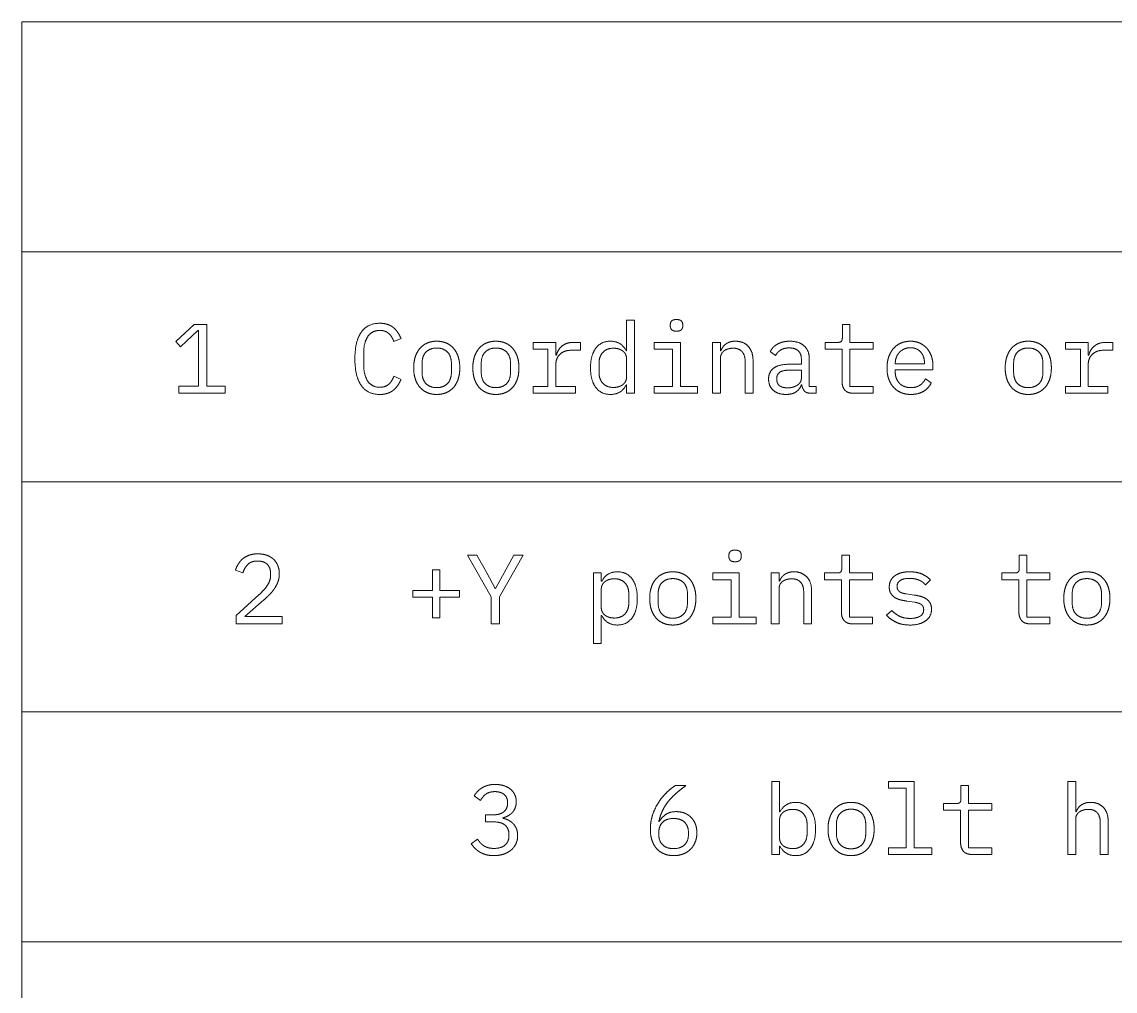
# Model space of a CAD drawing. Header units: millimetres. Extents: x 25 to 584, y 11 to 410.
# Drawn here: x 432.22 to 465.49, y 105.85 to 135.35 of the extents above; entities that cross this region are included whole.
import ezdxf

# ---------------------------------------------------------------- set-up
doc = ezdxf.new("R2010")
doc.units = ezdxf.units.MM
doc.layers.add('dims', color=7, linetype='Continuous', lineweight=5)

msp = doc.modelspace()

# ---------------------------------------------------------------- linework, layer by layer
at = {"layer": 'dims'}
for p, q in [((432.22, 30.35), (432.22, 135.35)), ((432.22, 135.35), (566.75, 135.35)), ((432.22, 128.35), (566.75, 128.35)), ((437.459, 126.14), (436.904, 125.621)), ((437.851, 126.14), (437.459, 126.14)), ((437.851, 124.265), (437.851, 126.14)), ((450.619, 126.266), (450.619, 125.342)), ((450.859, 126.266), (450.619, 126.266)), ((450.859, 124.046), (450.859, 126.266)), ((451.951, 126.137), (451.951, 126.089)), ((452.329, 126.089), (452.329, 126.137)), ((457.186, 126.14), (457.186, 125.735)), ((457.417, 126.14), (457.186, 126.14)), ((457.417, 125.594), (457.417, 126.14)), ((437.05, 125.462), (437.579, 125.954)), ((437.579, 125.954), (437.599, 125.954)), ((437.599, 125.954), (437.599, 124.265)), ((436.904, 125.621), (437.05, 125.462)), ((443.542, 125.618), (443.759, 125.717)), ((447.775, 125.594), (447.775, 125.39)), ((448.469, 125.594), (447.775, 125.594)), ((448.469, 125.204), (448.469, 125.594)), ((449.221, 125.594), (449.005, 125.594)), ((449.221, 125.354), (449.221, 125.594)), ((451.462, 125.594), (451.462, 125.39)), ((452.26, 125.594), (451.462, 125.594)), ((452.26, 124.25), (452.26, 125.594)), ((453.239, 125.594), (453.239, 124.046)), ((453.479, 125.594), (453.239, 125.594)), ((453.479, 125.342), (453.479, 125.594)), ((456.661, 125.594), (456.661, 125.39)), ((457.045, 125.594), (456.661, 125.594)), ((458.122, 125.594), (457.417, 125.594)), ((458.122, 125.39), (458.122, 125.594)), ((463.975, 125.594), (463.975, 125.39)), ((464.669, 125.594), (463.975, 125.594)), ((464.669, 125.204), (464.669, 125.594)), ((465.421, 125.594), (465.205, 125.594)), ((465.421, 125.354), (465.421, 125.594)), ((442.621, 124.922), (442.621, 125.264)), ((447.775, 125.39), (448.229, 125.39)), ((448.229, 125.39), (448.229, 124.25)), ((448.484, 125.204), (448.469, 125.204)), ((448.93, 125.354), (449.221, 125.354)), ((450.619, 125.342), (450.607, 125.342)), ((450.619, 125.099), (450.619, 124.541)), ((451.462, 125.39), (452.02, 125.39)), ((452.02, 125.39), (452.02, 124.25)), ((453.49, 125.342), (453.479, 125.342)), ((453.479, 124.046), (453.479, 125.12)), ((454.994, 125.318), (455.155, 125.198)), ((455.939, 125.084), (455.939, 124.931)), ((456.179, 124.256), (456.179, 125.108)), ((456.661, 125.39), (457.177, 125.39)), ((457.177, 125.39), (457.177, 124.4)), ((457.417, 125.39), (458.122, 125.39)), ((457.417, 124.25), (457.417, 125.39)), ((463.975, 125.39), (464.429, 125.39)), ((464.429, 125.39), (464.429, 124.25)), ((464.684, 125.204), (464.669, 125.204)), ((465.13, 125.354), (465.421, 125.354)), ((444.397, 124.709), (444.397, 124.931)), ((445.291, 124.931), (445.291, 124.709)), ((446.197, 124.709), (446.197, 124.931)), ((447.091, 124.931), (447.091, 124.709)), ((448.469, 124.25), (448.469, 124.919)), ((449.782, 124.688), (449.782, 124.952)), ((454.229, 124.997), (454.229, 124.046)), ((454.469, 124.046), (454.469, 125.039)), ((455.939, 124.931), (455.609, 124.931)), ((455.609, 124.751), (455.939, 124.751)), ((455.939, 124.751), (455.939, 124.496)), ((458.797, 124.94), (458.797, 124.961)), ((459.685, 124.94), (458.797, 124.94)), ((458.797, 124.76), (459.944, 124.76)), ((458.797, 124.688), (458.797, 124.76)), ((459.685, 124.973), (459.685, 124.94)), ((459.944, 124.76), (459.944, 124.874)), ((462.397, 124.709), (462.397, 124.931)), ((463.291, 124.931), (463.291, 124.709)), ((464.669, 124.25), (464.669, 124.919)), ((443.759, 124.469), (443.542, 124.568)), ((455.194, 124.454), (455.194, 124.517)), ((459.892, 124.367), (459.715, 124.487)), ((436.999, 124.265), (436.999, 124.046)), ((437.599, 124.265), (436.999, 124.265)), ((438.404, 124.265), (437.851, 124.265)), ((438.404, 124.046), (438.404, 124.265)), ((447.775, 124.25), (447.775, 124.046)), ((448.229, 124.25), (447.775, 124.25)), ((449.069, 124.25), (448.469, 124.25)), ((449.069, 124.046), (449.069, 124.25)), ((450.607, 124.298), (450.619, 124.298)), ((450.619, 124.298), (450.619, 124.046)), ((451.462, 124.25), (451.462, 124.046)), ((452.02, 124.25), (451.462, 124.25)), ((452.782, 124.25), (452.26, 124.25)), ((452.782, 124.046), (452.782, 124.25)), ((455.939, 124.298), (455.954, 124.298)), ((456.394, 124.256), (456.179, 124.256)), ((456.394, 124.046), (456.394, 124.256)), ((458.122, 124.25), (457.417, 124.25)), ((458.122, 124.046), (458.122, 124.25)), ((463.975, 124.25), (463.975, 124.046)), ((464.429, 124.25), (463.975, 124.25)), ((465.269, 124.25), (464.669, 124.25)), ((465.269, 124.046), (465.269, 124.25)), ((436.999, 124.046), (438.404, 124.046)), ((447.775, 124.046), (449.069, 124.046)), ((450.619, 124.046), (450.859, 124.046)), ((451.462, 124.046), (452.782, 124.046)), ((453.239, 124.046), (453.479, 124.046)), ((454.229, 124.046), (454.469, 124.046)), ((456.229, 124.046), (456.394, 124.046)), ((457.519, 124.046), (458.122, 124.046)), ((463.975, 124.046), (465.269, 124.046)), ((432.22, 121.35), (566.75, 121.35)), ((445.777, 119.122), (446.501, 117.85)), ((446.066, 119.122), (445.777, 119.122)), ((446.366, 118.576), (446.066, 119.122)), ((446.752, 117.85), (447.476, 119.122)), ((447.194, 119.122), (446.893, 118.576)), ((447.476, 119.122), (447.194, 119.122)), ((453.734, 119.119), (453.734, 119.071)), ((454.111, 119.071), (454.111, 119.119)), ((457.169, 119.122), (457.169, 118.717)), ((457.399, 119.122), (457.169, 119.122)), ((457.399, 118.576), (457.399, 119.122)), ((462.569, 119.122), (462.569, 118.717)), ((462.799, 119.122), (462.569, 119.122)), ((462.799, 118.576), (462.799, 119.122)), ((438.721, 118.666), (438.946, 118.582)), ((439.789, 118.543), (439.789, 118.507)), ((444.712, 118.672), (444.712, 118.045)), ((444.941, 118.672), (444.712, 118.672)), ((444.941, 118.045), (444.941, 118.672)), ((446.621, 118.099), (446.366, 118.576)), ((446.893, 118.576), (446.632, 118.099)), ((449.611, 118.576), (449.611, 116.428)), ((449.851, 118.576), (449.611, 118.576)), ((449.851, 118.324), (449.851, 118.576)), ((453.244, 118.576), (453.244, 118.372)), ((454.042, 118.576), (453.244, 118.576)), ((454.042, 117.232), (454.042, 118.576)), ((455.021, 118.576), (455.021, 117.028)), ((455.261, 118.576), (455.021, 118.576)), ((455.261, 118.324), (455.261, 118.576)), ((456.644, 118.576), (456.644, 118.372)), ((457.027, 118.576), (456.644, 118.576)), ((458.104, 118.576), (457.399, 118.576)), ((458.104, 118.372), (458.104, 118.576)), ((462.044, 118.576), (462.044, 118.372)), ((462.427, 118.576), (462.044, 118.576)), ((463.504, 118.576), (462.799, 118.576)), ((463.504, 118.372), (463.504, 118.576)), ((446.632, 118.099), (446.621, 118.099)), ((449.864, 118.324), (449.851, 118.324)), ((453.244, 118.372), (453.802, 118.372)), ((453.802, 118.372), (453.802, 117.232)), ((455.272, 118.324), (455.261, 118.324)), ((455.261, 117.028), (455.261, 118.102)), ((456.644, 118.372), (457.159, 118.372)), ((457.159, 118.372), (457.159, 117.382)), ((457.399, 118.372), (458.104, 118.372)), ((457.399, 117.232), (457.399, 118.372)), ((459.712, 118.216), (459.869, 118.363)), ((462.044, 118.372), (462.559, 118.372)), ((462.559, 118.372), (462.559, 117.382)), ((462.799, 118.372), (463.504, 118.372)), ((462.799, 117.232), (462.799, 118.372)), ((439.439, 117.916), (438.739, 117.286)), ((444.112, 118.045), (444.112, 117.841)), ((444.712, 118.045), (444.112, 118.045)), ((444.112, 117.841), (444.712, 117.841)), ((444.712, 117.841), (444.712, 117.214)), ((445.541, 118.045), (444.941, 118.045)), ((444.941, 117.841), (445.541, 117.841)), ((444.941, 117.214), (444.941, 117.841)), ((445.541, 117.841), (445.541, 118.045)), ((446.501, 117.85), (446.501, 117.028)), ((446.752, 117.028), (446.752, 117.85)), ((449.851, 117.523), (449.851, 118.081)), ((450.689, 117.934), (450.689, 117.67)), ((451.579, 117.691), (451.579, 117.913)), ((452.474, 117.913), (452.474, 117.691)), ((456.011, 117.979), (456.011, 117.028)), ((456.251, 117.028), (456.251, 118.021)), ((459.367, 117.904), (459.124, 117.94)), ((464.179, 117.691), (464.179, 117.913)), ((465.074, 117.913), (465.074, 117.691)), ((439.001, 117.247), (439.586, 117.757)), ((458.689, 117.436), (458.527, 117.295)), ((459.146, 117.721), (459.389, 117.685)), ((438.739, 117.286), (438.739, 117.028)), ((440.137, 117.247), (439.001, 117.247)), ((440.137, 117.028), (440.137, 117.247)), ((444.712, 117.214), (444.941, 117.214)), ((449.851, 117.28), (449.864, 117.28)), ((449.851, 116.428), (449.851, 117.28)), ((453.244, 117.232), (453.244, 117.028)), ((453.802, 117.232), (453.244, 117.232)), ((454.564, 117.232), (454.042, 117.232)), ((454.564, 117.028), (454.564, 117.232)), ((458.104, 117.232), (457.399, 117.232)), ((458.104, 117.028), (458.104, 117.232)), ((463.504, 117.232), (462.799, 117.232)), ((463.504, 117.028), (463.504, 117.232)), ((438.739, 117.028), (440.137, 117.028)), ((446.501, 117.028), (446.752, 117.028)), ((453.244, 117.028), (454.564, 117.028)), ((455.021, 117.028), (455.261, 117.028)), ((456.011, 117.028), (456.251, 117.028)), ((457.501, 117.028), (458.104, 117.028)), ((462.901, 117.028), (463.504, 117.028)), ((449.611, 116.428), (449.851, 116.428)), ((432.22, 114.35), (566.75, 114.35)), ((455.037, 112.23), (455.037, 110.01)), ((455.277, 112.23), (455.037, 112.23)), ((455.277, 111.306), (455.277, 112.23)), ((458.592, 112.23), (458.592, 112.026)), ((459.372, 112.23), (458.592, 112.23)), ((459.372, 110.214), (459.372, 112.23)), ((464.046, 112.23), (464.046, 110.01)), ((464.286, 112.23), (464.046, 112.23)), ((464.286, 111.306), (464.286, 112.23)), ((445.986, 111.798), (446.175, 111.654)), ((452.427, 112.104), (452.103, 112.104)), ((458.592, 112.026), (459.132, 112.026)), ((459.132, 112.026), (459.132, 110.214)), ((460.794, 112.104), (460.794, 111.699)), ((461.025, 112.104), (460.794, 112.104)), ((461.025, 111.558), (461.025, 112.104)), ((447, 111.585), (447, 111.564)), ((460.269, 111.558), (460.269, 111.354)), ((460.653, 111.558), (460.269, 111.558)), ((461.73, 111.558), (461.025, 111.558)), ((461.73, 111.354), (461.73, 111.558)), ((446.562, 111.216), (446.331, 111.216)), ((446.331, 111.216), (446.331, 111)), ((446.856, 111.111), (446.856, 111.123)), ((455.289, 111.306), (455.277, 111.306)), ((460.269, 111.354), (460.785, 111.354)), ((460.785, 111.354), (460.785, 110.364)), ((461.025, 111.354), (461.73, 111.354)), ((461.025, 110.214), (461.025, 111.354)), ((464.298, 111.306), (464.286, 111.306)), ((446.331, 111), (446.58, 111)), ((451.617, 111.012), (451.602, 111.018)), ((455.277, 110.505), (455.277, 111.063)), ((456.114, 110.916), (456.114, 110.652)), ((457.005, 110.673), (457.005, 110.895)), ((457.899, 110.895), (457.899, 110.673)), ((464.286, 110.01), (464.286, 111.084)), ((465.036, 110.961), (465.036, 110.01)), ((465.276, 110.01), (465.276, 111.003)), ((446.085, 110.475), (445.896, 110.331)), ((447.042, 110.61), (447.042, 110.586)), ((451.599, 110.634), (451.599, 110.658)), ((452.505, 110.658), (452.505, 110.634)), ((455.277, 110.262), (455.289, 110.262)), ((455.277, 110.01), (455.277, 110.262)), ((458.592, 110.214), (458.592, 110.01)), ((459.132, 110.214), (458.592, 110.214)), ((459.912, 110.214), (459.372, 110.214)), ((459.912, 110.01), (459.912, 110.214)), ((461.73, 110.214), (461.025, 110.214)), ((461.73, 110.01), (461.73, 110.214)), ((455.037, 110.01), (455.277, 110.01)), ((458.592, 110.01), (459.912, 110.01)), ((461.127, 110.01), (461.73, 110.01)), ((464.046, 110.01), (464.286, 110.01)), ((465.036, 110.01), (465.276, 110.01)), ((432.22, 107.35), (566.75, 107.35))]:
    msp.add_line(p, q, dxfattribs=at)
for points in [[(442.542, 125.897), (442.729, 126.176), (443.114, 126.176)], [(443.114, 126.176), (443.257, 126.176), (443.362, 126.137)], [(443.362, 126.137), (443.467, 126.098), (443.542, 126.032)], [(451.951, 126.137), (451.951, 126.203), (451.993, 126.246)], [(451.993, 125.979), (451.951, 126.023), (451.951, 126.089)], [(451.993, 126.246), (452.035, 126.29), (452.14, 126.29)], [(452.14, 126.29), (452.245, 126.29), (452.287, 126.246)], [(452.287, 126.246), (452.329, 126.203), (452.329, 126.137)], [(452.329, 126.089), (452.329, 126.023), (452.287, 125.979)], [(442.354, 125.093), (442.354, 125.618), (442.542, 125.897)], [(442.743, 125.768), (442.621, 125.579), (442.621, 125.264)], [(443.114, 125.957), (442.864, 125.957), (442.743, 125.768)], [(443.277, 125.93), (443.209, 125.957), (443.114, 125.957)], [(443.394, 125.856), (443.344, 125.903), (443.277, 125.93)], [(443.479, 125.748), (443.444, 125.81), (443.394, 125.856)], [(443.542, 125.618), (443.515, 125.687), (443.479, 125.748)], [(443.542, 126.032), (443.617, 125.966), (443.668, 125.883)], [(443.668, 125.883), (443.719, 125.801), (443.759, 125.717)], [(452.14, 125.936), (452.035, 125.936), (451.993, 125.979)], [(452.287, 125.979), (452.245, 125.936), (452.14, 125.936)], [(444.33, 125.409), (444.421, 125.516), (444.552, 125.573)], [(444.844, 125.423), (444.644, 125.423), (444.52, 125.303)], [(444.552, 125.573), (444.682, 125.63), (444.844, 125.63)], [(444.844, 125.63), (445.006, 125.63), (445.137, 125.573)], [(445.168, 125.303), (445.045, 125.423), (444.844, 125.423)], [(445.137, 125.573), (445.267, 125.516), (445.359, 125.409)], [(446.13, 125.409), (446.221, 125.516), (446.352, 125.573)], [(446.644, 125.423), (446.444, 125.423), (446.32, 125.303)], [(446.352, 125.573), (446.482, 125.63), (446.644, 125.63)], [(446.644, 125.63), (446.806, 125.63), (446.937, 125.573)], [(446.968, 125.303), (446.845, 125.423), (446.644, 125.423)], [(446.937, 125.573), (447.067, 125.516), (447.159, 125.409)], [(448.484, 125.204), (448.531, 125.387), (448.665, 125.49)], [(448.665, 125.49), (448.799, 125.594), (449.005, 125.594)], [(449.524, 124.82), (449.524, 125.204), (449.685, 125.417)], [(449.685, 125.417), (449.845, 125.63), (450.13, 125.63)], [(450.224, 125.417), (450.014, 125.417), (449.898, 125.289)], [(450.13, 125.63), (450.457, 125.63), (450.607, 125.342)], [(450.376, 125.396), (450.304, 125.417), (450.224, 125.417)], [(453.49, 125.342), (453.514, 125.399), (453.55, 125.451)], [(453.55, 125.451), (453.586, 125.504), (453.639, 125.543)], [(453.639, 125.543), (453.691, 125.582), (453.763, 125.606)], [(453.862, 125.417), (453.79, 125.417), (453.721, 125.399)], [(453.763, 125.606), (453.835, 125.63), (453.931, 125.63)], [(454.135, 125.313), (454.042, 125.417), (453.862, 125.417)], [(453.931, 125.63), (454.174, 125.63), (454.321, 125.475)], [(454.321, 125.475), (454.469, 125.321), (454.469, 125.039)], [(454.994, 125.318), (455.024, 125.378), (455.074, 125.435)], [(455.074, 125.435), (455.125, 125.492), (455.2, 125.535)], [(455.2, 125.535), (455.275, 125.579), (455.371, 125.604)], [(455.569, 125.426), (455.414, 125.426), (455.314, 125.364)], [(455.371, 125.604), (455.467, 125.63), (455.584, 125.63)], [(455.842, 125.34), (455.746, 125.426), (455.569, 125.426)], [(455.584, 125.63), (455.857, 125.63), (456.018, 125.492)], [(456.018, 125.492), (456.179, 125.354), (456.179, 125.108)], [(457.045, 125.594), (457.124, 125.594), (457.155, 125.625)], [(457.155, 125.625), (457.186, 125.657), (457.186, 125.735)], [(458.743, 125.409), (458.836, 125.516), (458.967, 125.573)], [(458.967, 125.573), (459.097, 125.63), (459.256, 125.63)], [(459.256, 125.432), (459.157, 125.432), (459.073, 125.396)], [(459.256, 125.63), (459.412, 125.63), (459.54, 125.573)], [(459.432, 125.399), (459.352, 125.432), (459.256, 125.432)], [(459.54, 125.573), (459.667, 125.516), (459.757, 125.415)], [(462.33, 125.409), (462.421, 125.516), (462.552, 125.573)], [(462.844, 125.423), (462.644, 125.423), (462.52, 125.303)], [(462.552, 125.573), (462.682, 125.63), (462.844, 125.63)], [(462.844, 125.63), (463.006, 125.63), (463.137, 125.573)], [(463.168, 125.303), (463.045, 125.423), (462.844, 125.423)], [(463.137, 125.573), (463.267, 125.516), (463.359, 125.409)], [(464.684, 125.204), (464.731, 125.387), (464.865, 125.49)], [(464.865, 125.49), (464.999, 125.594), (465.205, 125.594)], [(442.542, 124.289), (442.354, 124.568), (442.354, 125.093)], [(444.142, 124.82), (444.142, 125.003), (444.19, 125.153)], [(444.19, 125.153), (444.239, 125.303), (444.33, 125.409)], [(444.52, 125.303), (444.397, 125.183), (444.397, 124.931)], [(445.291, 124.931), (445.291, 125.183), (445.168, 125.303)], [(445.359, 125.409), (445.45, 125.303), (445.498, 125.153)], [(445.498, 125.153), (445.546, 125.003), (445.546, 124.82)], [(445.942, 124.82), (445.942, 125.003), (445.99, 125.153)], [(445.99, 125.153), (446.039, 125.303), (446.13, 125.409)], [(446.32, 125.303), (446.197, 125.183), (446.197, 124.931)], [(447.091, 124.931), (447.091, 125.183), (446.968, 125.303)], [(447.159, 125.409), (447.25, 125.303), (447.298, 125.153)], [(447.298, 125.153), (447.346, 125.003), (447.346, 124.82)], [(448.596, 125.234), (448.469, 125.114), (448.469, 124.919)], [(448.93, 125.354), (448.724, 125.354), (448.596, 125.234)], [(449.898, 125.289), (449.782, 125.162), (449.782, 124.952)], [(450.502, 125.334), (450.449, 125.375), (450.376, 125.396)], [(450.588, 125.235), (450.556, 125.294), (450.502, 125.334)], [(450.619, 125.099), (450.619, 125.177), (450.588, 125.235)], [(453.511, 125.252), (453.479, 125.195), (453.479, 125.12)], [(453.598, 125.345), (453.544, 125.309), (453.511, 125.252)], [(453.721, 125.399), (453.652, 125.381), (453.598, 125.345)], [(454.229, 124.997), (454.229, 125.21), (454.135, 125.313)], [(455.314, 125.364), (455.215, 125.303), (455.155, 125.198)], [(455.939, 125.084), (455.939, 125.255), (455.842, 125.34)], [(458.545, 124.817), (458.545, 125.003), (458.598, 125.153)], [(458.598, 125.153), (458.65, 125.303), (458.743, 125.409)], [(458.832, 125.148), (458.797, 125.063), (458.797, 124.961)], [(458.928, 125.297), (458.866, 125.234), (458.832, 125.148)], [(459.073, 125.396), (458.989, 125.36), (458.928, 125.297)], [(459.567, 125.304), (459.511, 125.366), (459.432, 125.399)], [(459.654, 125.159), (459.622, 125.243), (459.567, 125.304)], [(459.685, 124.973), (459.685, 125.075), (459.654, 125.159)], [(459.757, 125.415), (459.847, 125.315), (459.895, 125.177)], [(459.895, 125.177), (459.944, 125.039), (459.944, 124.874)], [(462.142, 124.82), (462.142, 125.003), (462.19, 125.153)], [(462.19, 125.153), (462.239, 125.303), (462.33, 125.409)], [(462.52, 125.303), (462.397, 125.183), (462.397, 124.931)], [(463.291, 124.931), (463.291, 125.183), (463.168, 125.303)], [(463.359, 125.409), (463.45, 125.303), (463.498, 125.153)], [(463.498, 125.153), (463.546, 125.003), (463.546, 124.82)], [(464.796, 125.234), (464.669, 125.114), (464.669, 124.919)], [(465.13, 125.354), (464.924, 125.354), (464.796, 125.234)], [(442.621, 124.922), (442.621, 124.607), (442.743, 124.418)], [(444.19, 124.485), (444.142, 124.634), (444.142, 124.82)], [(445.546, 124.82), (445.546, 124.634), (445.498, 124.485)], [(445.99, 124.485), (445.942, 124.634), (445.942, 124.82)], [(447.346, 124.82), (447.346, 124.634), (447.298, 124.485)], [(449.685, 124.223), (449.524, 124.436), (449.524, 124.82)], [(454.942, 124.481), (454.942, 124.697), (455.1, 124.814)], [(455.1, 124.814), (455.257, 124.931), (455.609, 124.931)], [(455.609, 124.751), (455.392, 124.751), (455.293, 124.691)], [(458.596, 124.485), (458.545, 124.634), (458.545, 124.817)], [(462.19, 124.485), (462.142, 124.634), (462.142, 124.82)], [(463.546, 124.82), (463.546, 124.634), (463.498, 124.485)], [(442.743, 124.418), (442.864, 124.229), (443.114, 124.229)], [(443.394, 124.329), (443.444, 124.376), (443.479, 124.437)], [(443.479, 124.437), (443.515, 124.499), (443.542, 124.568)], [(443.759, 124.469), (443.719, 124.382), (443.668, 124.301)], [(444.33, 124.23), (444.239, 124.337), (444.19, 124.485)], [(444.397, 124.709), (444.397, 124.457), (444.52, 124.337)], [(445.168, 124.337), (445.291, 124.457), (445.291, 124.709)], [(445.498, 124.485), (445.45, 124.337), (445.359, 124.23)], [(446.13, 124.23), (446.039, 124.337), (445.99, 124.485)], [(446.197, 124.709), (446.197, 124.457), (446.32, 124.337)], [(446.968, 124.337), (447.091, 124.457), (447.091, 124.709)], [(447.298, 124.485), (447.25, 124.337), (447.159, 124.23)], [(449.782, 124.688), (449.782, 124.478), (449.898, 124.35)], [(450.588, 124.404), (450.619, 124.463), (450.619, 124.541)], [(455.086, 124.136), (454.942, 124.262), (454.942, 124.481)], [(455.293, 124.691), (455.194, 124.631), (455.194, 124.517)], [(455.194, 124.454), (455.194, 124.334), (455.28, 124.272)], [(455.907, 124.383), (455.939, 124.436), (455.939, 124.496)], [(458.742, 124.23), (458.647, 124.337), (458.596, 124.485)], [(458.797, 124.688), (458.797, 124.586), (458.83, 124.499)], [(458.83, 124.499), (458.864, 124.412), (458.925, 124.349)], [(459.541, 124.289), (459.655, 124.361), (459.715, 124.487)], [(462.33, 124.23), (462.239, 124.337), (462.19, 124.485)], [(462.397, 124.709), (462.397, 124.457), (462.52, 124.337)], [(463.168, 124.337), (463.291, 124.457), (463.291, 124.709)], [(463.498, 124.485), (463.45, 124.337), (463.359, 124.23)], [(443.114, 124.01), (442.729, 124.01), (442.542, 124.289)], [(443.114, 124.229), (443.209, 124.229), (443.277, 124.256)], [(443.277, 124.256), (443.344, 124.283), (443.394, 124.329)], [(443.542, 124.154), (443.467, 124.088), (443.362, 124.049)], [(443.668, 124.301), (443.617, 124.22), (443.542, 124.154)], [(444.552, 124.067), (444.421, 124.124), (444.33, 124.23)], [(444.52, 124.337), (444.644, 124.217), (444.844, 124.217)], [(444.844, 124.217), (445.045, 124.217), (445.168, 124.337)], [(445.359, 124.23), (445.267, 124.124), (445.137, 124.067)], [(446.352, 124.067), (446.221, 124.124), (446.13, 124.23)], [(446.32, 124.337), (446.444, 124.217), (446.644, 124.217)], [(446.644, 124.217), (446.845, 124.217), (446.968, 124.337)], [(447.159, 124.23), (447.067, 124.124), (446.937, 124.067)], [(450.13, 124.01), (449.845, 124.01), (449.685, 124.223)], [(449.898, 124.35), (450.014, 124.223), (450.224, 124.223)], [(450.607, 124.298), (450.457, 124.01), (450.13, 124.01)], [(450.224, 124.223), (450.304, 124.223), (450.376, 124.244)], [(450.376, 124.244), (450.449, 124.265), (450.502, 124.305)], [(450.502, 124.305), (450.556, 124.346), (450.588, 124.404)], [(455.474, 124.01), (455.23, 124.01), (455.086, 124.136)], [(455.28, 124.272), (455.365, 124.211), (455.515, 124.211)], [(455.775, 124.086), (455.662, 124.01), (455.474, 124.01)], [(455.515, 124.211), (455.609, 124.211), (455.685, 124.233)], [(455.685, 124.233), (455.761, 124.256), (455.818, 124.293)], [(455.939, 124.298), (455.887, 124.163), (455.775, 124.086)], [(455.818, 124.293), (455.875, 124.331), (455.907, 124.383)], [(456.029, 124.118), (455.969, 124.19), (455.954, 124.298)], [(456.229, 124.046), (456.089, 124.046), (456.029, 124.118)], [(457.26, 124.145), (457.177, 124.244), (457.177, 124.4)], [(457.519, 124.046), (457.342, 124.046), (457.26, 124.145)], [(458.97, 124.067), (458.836, 124.124), (458.742, 124.23)], [(458.925, 124.349), (458.986, 124.286), (459.075, 124.251)], [(459.075, 124.251), (459.164, 124.217), (459.271, 124.217)], [(459.271, 124.217), (459.427, 124.217), (459.541, 124.289)], [(459.663, 124.11), (459.502, 124.01), (459.271, 124.01)], [(459.892, 124.367), (459.824, 124.211), (459.663, 124.11)], [(462.552, 124.067), (462.421, 124.124), (462.33, 124.23)], [(462.52, 124.337), (462.644, 124.217), (462.844, 124.217)], [(462.844, 124.217), (463.045, 124.217), (463.168, 124.337)], [(463.359, 124.23), (463.267, 124.124), (463.137, 124.067)], [(443.362, 124.049), (443.257, 124.01), (443.114, 124.01)], [(444.844, 124.01), (444.682, 124.01), (444.552, 124.067)], [(445.137, 124.067), (445.006, 124.01), (444.844, 124.01)], [(446.644, 124.01), (446.482, 124.01), (446.352, 124.067)], [(446.937, 124.067), (446.806, 124.01), (446.644, 124.01)], [(459.271, 124.01), (459.104, 124.01), (458.97, 124.067)], [(462.844, 124.01), (462.682, 124.01), (462.552, 124.067)], [(463.137, 124.067), (463.006, 124.01), (462.844, 124.01)], [(438.937, 119.005), (439.019, 119.074), (439.134, 119.116)], [(439.134, 119.116), (439.249, 119.158), (439.402, 119.158)], [(439.402, 119.158), (439.559, 119.158), (439.68, 119.113)], [(439.68, 119.113), (439.801, 119.068), (439.884, 118.987)], [(453.734, 119.119), (453.734, 119.185), (453.775, 119.229)], [(453.775, 119.229), (453.817, 119.272), (453.922, 119.272)], [(453.922, 119.272), (454.027, 119.272), (454.069, 119.229)], [(454.069, 119.229), (454.111, 119.185), (454.111, 119.119)], [(438.721, 118.666), (438.751, 118.759), (438.804, 118.847)], [(438.804, 118.847), (438.856, 118.936), (438.937, 119.005)], [(439.101, 118.841), (438.997, 118.744), (438.946, 118.582)], [(439.396, 118.939), (439.204, 118.939), (439.101, 118.841)], [(439.69, 118.835), (439.591, 118.939), (439.396, 118.939)], [(439.789, 118.543), (439.789, 118.732), (439.69, 118.835)], [(439.884, 118.987), (439.966, 118.906), (440.01, 118.795)], [(440.01, 118.795), (440.054, 118.684), (440.054, 118.552)], [(453.775, 118.961), (453.734, 119.005), (453.734, 119.071)], [(453.922, 118.918), (453.817, 118.918), (453.775, 118.961)], [(454.069, 118.961), (454.027, 118.918), (453.922, 118.918)], [(454.111, 119.071), (454.111, 119.005), (454.069, 118.961)], [(439.69, 118.199), (439.789, 118.345), (439.789, 118.507)], [(440.054, 118.552), (440.054, 118.432), (440.019, 118.327)], [(449.864, 118.324), (450.014, 118.612), (450.341, 118.612)], [(450.341, 118.612), (450.626, 118.612), (450.786, 118.399)], [(451.512, 118.391), (451.604, 118.498), (451.734, 118.555)], [(451.734, 118.555), (451.864, 118.612), (452.026, 118.612)], [(452.026, 118.612), (452.189, 118.612), (452.319, 118.555)], [(452.319, 118.555), (452.449, 118.498), (452.541, 118.391)], [(455.272, 118.324), (455.296, 118.381), (455.332, 118.433)], [(455.332, 118.433), (455.369, 118.486), (455.421, 118.525)], [(455.421, 118.525), (455.474, 118.564), (455.545, 118.588)], [(455.545, 118.588), (455.617, 118.612), (455.714, 118.612)], [(455.714, 118.612), (455.956, 118.612), (456.104, 118.457)], [(456.104, 118.457), (456.251, 118.303), (456.251, 118.021)], [(457.027, 118.576), (457.106, 118.576), (457.137, 118.607)], [(457.137, 118.607), (457.169, 118.639), (457.169, 118.717)], [(458.661, 118.352), (458.707, 118.438), (458.791, 118.496)], [(458.791, 118.496), (458.876, 118.555), (458.989, 118.584)], [(458.989, 118.584), (459.104, 118.612), (459.239, 118.612)], [(459.239, 118.612), (459.449, 118.612), (459.603, 118.546)], [(459.603, 118.546), (459.757, 118.48), (459.869, 118.363)], [(462.427, 118.576), (462.506, 118.576), (462.537, 118.607)], [(462.537, 118.607), (462.569, 118.639), (462.569, 118.717)], [(464.112, 118.391), (464.204, 118.498), (464.334, 118.555)], [(464.334, 118.555), (464.464, 118.612), (464.626, 118.612)], [(464.626, 118.612), (464.789, 118.612), (464.919, 118.555)], [(464.919, 118.555), (465.049, 118.498), (465.141, 118.391)], [(439.439, 117.916), (439.591, 118.054), (439.69, 118.199)], [(439.923, 118.126), (439.861, 118.03), (439.776, 117.939)], [(440.019, 118.327), (439.984, 118.222), (439.923, 118.126)], [(449.883, 118.217), (449.851, 118.159), (449.851, 118.081)], [(449.968, 118.316), (449.914, 118.276), (449.883, 118.217)], [(450.094, 118.378), (450.022, 118.357), (449.968, 118.316)], [(450.247, 118.399), (450.166, 118.399), (450.094, 118.378)], [(450.573, 118.271), (450.457, 118.399), (450.247, 118.399)], [(450.689, 117.934), (450.689, 118.144), (450.573, 118.271)], [(450.786, 118.399), (450.946, 118.186), (450.946, 117.802)], [(451.324, 117.802), (451.324, 117.985), (451.372, 118.135)], [(451.372, 118.135), (451.421, 118.285), (451.512, 118.391)], [(451.702, 118.285), (451.579, 118.165), (451.579, 117.913)], [(452.026, 118.405), (451.826, 118.405), (451.702, 118.285)], [(452.35, 118.285), (452.227, 118.405), (452.026, 118.405)], [(452.474, 117.913), (452.474, 118.165), (452.35, 118.285)], [(452.541, 118.391), (452.632, 118.285), (452.68, 118.135)], [(452.68, 118.135), (452.729, 117.985), (452.729, 117.802)], [(455.293, 118.234), (455.261, 118.177), (455.261, 118.102)], [(455.38, 118.327), (455.326, 118.291), (455.293, 118.234)], [(455.503, 118.381), (455.434, 118.363), (455.38, 118.327)], [(455.644, 118.399), (455.572, 118.399), (455.503, 118.381)], [(455.917, 118.295), (455.824, 118.399), (455.644, 118.399)], [(456.011, 117.979), (456.011, 118.192), (455.917, 118.295)], [(458.614, 118.15), (458.614, 118.267), (458.661, 118.352)], [(458.667, 117.946), (458.614, 118.024), (458.614, 118.15)], [(458.949, 118.348), (458.851, 118.285), (458.851, 118.165)], [(458.851, 118.165), (458.851, 118.105), (458.874, 118.064)], [(459.229, 118.411), (459.046, 118.411), (458.949, 118.348)], [(459.409, 118.393), (459.331, 118.411), (459.229, 118.411)], [(459.546, 118.346), (459.487, 118.375), (459.409, 118.393)], [(459.645, 118.283), (459.604, 118.318), (459.546, 118.346)], [(459.712, 118.216), (459.685, 118.249), (459.645, 118.283)], [(463.924, 117.802), (463.924, 117.985), (463.972, 118.135)], [(463.972, 118.135), (464.021, 118.285), (464.112, 118.391)], [(464.302, 118.285), (464.179, 118.165), (464.179, 117.913)], [(464.626, 118.405), (464.426, 118.405), (464.302, 118.285)], [(464.95, 118.285), (464.827, 118.405), (464.626, 118.405)], [(465.074, 117.913), (465.074, 118.165), (464.95, 118.285)], [(465.141, 118.391), (465.232, 118.285), (465.28, 118.135)], [(465.28, 118.135), (465.329, 117.985), (465.329, 117.802)], [(439.776, 117.939), (439.69, 117.847), (439.586, 117.757)], [(450.946, 117.802), (450.946, 117.418), (450.786, 117.205)], [(451.372, 117.467), (451.324, 117.616), (451.324, 117.802)], [(452.729, 117.802), (452.729, 117.616), (452.68, 117.467)], [(458.797, 117.821), (458.719, 117.868), (458.667, 117.946)], [(458.97, 117.754), (458.876, 117.775), (458.797, 117.821)], [(458.874, 118.064), (458.896, 118.024), (458.935, 118)], [(458.935, 118), (458.974, 117.976), (459.024, 117.962)], [(459.024, 117.962), (459.073, 117.949), (459.124, 117.94)], [(459.367, 117.904), (459.451, 117.892), (459.544, 117.871)], [(459.544, 117.871), (459.637, 117.85), (459.715, 117.804)], [(459.715, 117.804), (459.794, 117.757), (459.846, 117.679)], [(463.972, 117.467), (463.924, 117.616), (463.924, 117.802)], [(465.329, 117.802), (465.329, 117.616), (465.28, 117.467)], [(449.851, 117.523), (449.851, 117.445), (449.883, 117.386)], [(450.573, 117.332), (450.689, 117.46), (450.689, 117.67)], [(451.512, 117.212), (451.421, 117.319), (451.372, 117.467)], [(451.579, 117.691), (451.579, 117.439), (451.702, 117.319)], [(452.35, 117.319), (452.474, 117.439), (452.474, 117.691)], [(452.68, 117.467), (452.632, 117.319), (452.541, 117.212)], [(458.689, 117.436), (458.801, 117.319), (458.932, 117.256)], [(459.146, 117.721), (459.064, 117.733), (458.97, 117.754)], [(459.49, 117.662), (459.442, 117.676), (459.389, 117.685)], [(459.577, 117.625), (459.539, 117.649), (459.49, 117.662)], [(459.546, 117.257), (459.661, 117.322), (459.661, 117.46)], [(459.639, 117.56), (459.616, 117.601), (459.577, 117.625)], [(459.661, 117.46), (459.661, 117.52), (459.639, 117.56)], [(459.899, 117.475), (459.899, 117.244), (459.72, 117.118)], [(459.846, 117.679), (459.899, 117.601), (459.899, 117.475)], [(464.112, 117.212), (464.021, 117.319), (463.972, 117.467)], [(464.179, 117.691), (464.179, 117.439), (464.302, 117.319)], [(464.95, 117.319), (465.074, 117.439), (465.074, 117.691)], [(465.28, 117.467), (465.232, 117.319), (465.141, 117.212)], [(450.341, 116.992), (450.014, 116.992), (449.864, 117.28)], [(449.883, 117.386), (449.914, 117.328), (449.968, 117.287)], [(449.968, 117.287), (450.022, 117.247), (450.094, 117.226)], [(450.094, 117.226), (450.166, 117.205), (450.247, 117.205)], [(450.247, 117.205), (450.457, 117.205), (450.573, 117.332)], [(450.786, 117.205), (450.626, 116.992), (450.341, 116.992)], [(451.734, 117.049), (451.604, 117.106), (451.512, 117.212)], [(451.702, 117.319), (451.826, 117.199), (452.026, 117.199)], [(452.026, 117.199), (452.227, 117.199), (452.35, 117.319)], [(452.541, 117.212), (452.449, 117.106), (452.319, 117.049)], [(457.242, 117.127), (457.159, 117.226), (457.159, 117.382)], [(457.501, 117.028), (457.324, 117.028), (457.242, 117.127)], [(458.826, 117.075), (458.65, 117.157), (458.527, 117.295)], [(458.932, 117.256), (459.064, 117.193), (459.251, 117.193)], [(459.72, 117.118), (459.541, 116.992), (459.244, 116.992)], [(459.251, 117.193), (459.431, 117.193), (459.546, 117.257)], [(462.642, 117.127), (462.559, 117.226), (462.559, 117.382)], [(462.901, 117.028), (462.724, 117.028), (462.642, 117.127)], [(464.334, 117.049), (464.204, 117.106), (464.112, 117.212)], [(464.302, 117.319), (464.426, 117.199), (464.626, 117.199)], [(464.626, 117.199), (464.827, 117.199), (464.95, 117.319)], [(465.141, 117.212), (465.049, 117.106), (464.919, 117.049)], [(452.026, 116.992), (451.864, 116.992), (451.734, 117.049)], [(452.319, 117.049), (452.189, 116.992), (452.026, 116.992)], [(459.244, 116.992), (459.001, 116.992), (458.826, 117.075)], [(464.626, 116.992), (464.464, 116.992), (464.334, 117.049)], [(464.919, 117.049), (464.789, 116.992), (464.626, 116.992)], [(446.215, 112.032), (446.292, 112.08), (446.392, 112.11)], [(446.392, 112.11), (446.493, 112.14), (446.622, 112.14)], [(446.622, 112.14), (446.757, 112.14), (446.874, 112.105)], [(445.986, 111.798), (446.025, 111.861), (446.082, 111.923)], [(446.082, 111.923), (446.139, 111.984), (446.215, 112.032)], [(446.344, 111.848), (446.241, 111.774), (446.175, 111.654)], [(446.616, 111.921), (446.448, 111.921), (446.344, 111.848)], [(446.893, 111.837), (446.787, 111.921), (446.616, 111.921)], [(446.874, 112.105), (446.991, 112.071), (447.078, 112.003)], [(447, 111.585), (447, 111.753), (446.893, 111.837)], [(447.078, 112.003), (447.165, 111.936), (447.214, 111.837)], [(447.214, 111.837), (447.264, 111.738), (447.264, 111.612)], [(451.594, 111.593), (451.704, 111.762), (451.839, 111.893)], [(451.839, 111.893), (451.974, 112.023), (452.103, 112.104)], [(452.122, 111.864), (451.989, 111.747), (451.887, 111.62)], [(452.427, 112.104), (452.256, 111.981), (452.122, 111.864)], [(446.89, 111.313), (447, 111.411), (447, 111.564)], [(447.264, 111.612), (447.264, 111.51), (447.232, 111.429)], [(451.414, 111.218), (451.485, 111.423), (451.594, 111.593)], [(451.887, 111.62), (451.785, 111.492), (451.716, 111.346)], [(455.289, 111.306), (455.439, 111.594), (455.766, 111.594)], [(455.766, 111.594), (456.051, 111.594), (456.211, 111.381)], [(456.937, 111.374), (457.029, 111.48), (457.159, 111.537)], [(457.159, 111.537), (457.29, 111.594), (457.452, 111.594)], [(457.452, 111.594), (457.614, 111.594), (457.744, 111.537)], [(457.744, 111.537), (457.875, 111.48), (457.966, 111.374)], [(460.653, 111.558), (460.731, 111.558), (460.762, 111.589)], [(460.762, 111.589), (460.794, 111.621), (460.794, 111.699)], [(464.358, 111.415), (464.394, 111.468), (464.446, 111.507)], [(464.446, 111.507), (464.499, 111.546), (464.571, 111.57)], [(464.571, 111.57), (464.643, 111.594), (464.739, 111.594)], [(464.739, 111.594), (464.982, 111.594), (465.129, 111.44)], [(446.562, 111.216), (446.781, 111.216), (446.89, 111.313)], [(447.015, 111.186), (446.94, 111.144), (446.856, 111.123)], [(446.856, 111.111), (446.943, 111.093), (447.024, 111.053)], [(447.145, 111.288), (447.09, 111.228), (447.015, 111.186)], [(447.232, 111.429), (447.201, 111.348), (447.145, 111.288)], [(451.344, 110.778), (451.344, 111.012), (451.414, 111.218)], [(451.716, 111.346), (451.647, 111.201), (451.602, 111.018)], [(451.617, 111.012), (451.692, 111.141), (451.815, 111.226)], [(451.815, 111.226), (451.938, 111.312), (452.133, 111.312)], [(452.133, 111.312), (452.271, 111.312), (452.385, 111.267)], [(452.385, 111.267), (452.499, 111.222), (452.583, 111.138)], [(452.583, 111.138), (452.667, 111.054), (452.713, 110.934)], [(455.308, 111.199), (455.277, 111.141), (455.277, 111.063)], [(455.394, 111.299), (455.34, 111.258), (455.308, 111.199)], [(455.52, 111.36), (455.448, 111.339), (455.394, 111.299)], [(455.673, 111.381), (455.592, 111.381), (455.52, 111.36)], [(455.998, 111.253), (455.883, 111.381), (455.673, 111.381)], [(456.114, 110.916), (456.114, 111.126), (455.998, 111.253)], [(456.211, 111.381), (456.372, 111.168), (456.372, 110.784)], [(456.75, 110.784), (456.75, 110.967), (456.798, 111.117)], [(456.798, 111.117), (456.846, 111.267), (456.937, 111.374)], [(457.128, 111.267), (457.005, 111.147), (457.005, 110.895)], [(457.452, 111.387), (457.251, 111.387), (457.128, 111.267)], [(457.776, 111.267), (457.653, 111.387), (457.452, 111.387)], [(457.899, 110.895), (457.899, 111.147), (457.776, 111.267)], [(457.966, 111.374), (458.058, 111.267), (458.106, 111.117)], [(458.106, 111.117), (458.154, 110.967), (458.154, 110.784)], [(464.319, 111.216), (464.286, 111.159), (464.286, 111.084)], [(464.298, 111.306), (464.322, 111.363), (464.358, 111.415)], [(464.406, 111.309), (464.352, 111.273), (464.319, 111.216)], [(464.529, 111.363), (464.46, 111.345), (464.406, 111.309)], [(464.67, 111.381), (464.598, 111.381), (464.529, 111.363)], [(464.943, 111.278), (464.85, 111.381), (464.67, 111.381)], [(465.036, 110.961), (465.036, 111.174), (464.943, 111.278)], [(465.129, 111.44), (465.276, 111.285), (465.276, 111.003)], [(446.926, 110.898), (446.811, 111), (446.58, 111)], [(447.042, 110.61), (447.042, 110.796), (446.926, 110.898)], [(447.024, 111.053), (447.105, 111.012), (447.168, 110.948)], [(447.168, 110.948), (447.231, 110.883), (447.269, 110.791)], [(447.269, 110.791), (447.306, 110.7), (447.306, 110.583)], [(451.717, 110.988), (451.599, 110.871), (451.599, 110.658)], [(452.052, 111.105), (451.836, 111.105), (451.717, 110.988)], [(452.386, 110.988), (452.268, 111.105), (452.052, 111.105)], [(452.505, 110.658), (452.505, 110.871), (452.386, 110.988)], [(452.713, 110.934), (452.76, 110.814), (452.76, 110.667)], [(456.372, 110.784), (456.372, 110.4), (456.211, 110.187)], [(456.798, 110.449), (456.75, 110.598), (456.75, 110.784)], [(458.154, 110.784), (458.154, 110.598), (458.106, 110.449)], [(446.085, 110.475), (446.127, 110.412), (446.172, 110.361)], [(446.923, 110.295), (447.042, 110.397), (447.042, 110.586)], [(447.306, 110.583), (447.306, 110.448), (447.254, 110.335)], [(451.393, 110.442), (451.344, 110.592), (451.344, 110.778)], [(451.599, 110.634), (451.599, 110.421), (451.717, 110.304)], [(452.386, 110.304), (452.505, 110.421), (452.505, 110.634)], [(452.76, 110.667), (452.76, 110.514), (452.709, 110.387)], [(455.277, 110.505), (455.277, 110.427), (455.308, 110.369)], [(455.998, 110.315), (456.114, 110.442), (456.114, 110.652)], [(456.937, 110.194), (456.846, 110.301), (456.798, 110.449)], [(457.005, 110.673), (457.005, 110.421), (457.128, 110.301)], [(457.776, 110.301), (457.899, 110.421), (457.899, 110.673)], [(458.106, 110.449), (458.058, 110.301), (457.966, 110.194)], [(446.005, 110.199), (445.944, 110.262), (445.896, 110.331)], [(446.149, 110.085), (446.067, 110.136), (446.005, 110.199)], [(446.172, 110.361), (446.217, 110.31), (446.275, 110.273)], [(446.275, 110.273), (446.334, 110.235), (446.409, 110.214)], [(446.409, 110.214), (446.484, 110.193), (446.583, 110.193)], [(446.583, 110.193), (446.805, 110.193), (446.923, 110.295)], [(447.106, 110.144), (447.012, 110.064), (446.878, 110.019)], [(447.254, 110.335), (447.201, 110.223), (447.106, 110.144)], [(451.534, 110.189), (451.443, 110.292), (451.393, 110.442)], [(451.758, 110.03), (451.626, 110.085), (451.534, 110.189)], [(451.717, 110.304), (451.836, 110.187), (452.052, 110.187)], [(452.052, 110.187), (452.268, 110.187), (452.386, 110.304)], [(452.566, 110.168), (452.475, 110.076), (452.344, 110.025)], [(452.709, 110.387), (452.658, 110.259), (452.566, 110.168)], [(455.766, 109.974), (455.439, 109.974), (455.289, 110.262)], [(455.308, 110.369), (455.34, 110.31), (455.394, 110.27)], [(455.394, 110.27), (455.448, 110.229), (455.52, 110.208)], [(455.52, 110.208), (455.592, 110.187), (455.673, 110.187)], [(455.673, 110.187), (455.883, 110.187), (455.998, 110.315)], [(456.211, 110.187), (456.051, 109.974), (455.766, 109.974)], [(457.159, 110.031), (457.029, 110.088), (456.937, 110.194)], [(457.128, 110.301), (457.251, 110.181), (457.452, 110.181)], [(457.452, 110.181), (457.653, 110.181), (457.776, 110.301)], [(457.966, 110.194), (457.875, 110.088), (457.744, 110.031)], [(460.867, 110.109), (460.785, 110.208), (460.785, 110.364)], [(446.338, 110.004), (446.232, 110.034), (446.149, 110.085)], [(446.583, 109.974), (446.445, 109.974), (446.338, 110.004)], [(446.878, 110.019), (446.745, 109.974), (446.583, 109.974)], [(452.055, 109.974), (451.89, 109.974), (451.758, 110.03)], [(452.344, 110.025), (452.214, 109.974), (452.055, 109.974)], [(457.452, 109.974), (457.29, 109.974), (457.159, 110.031)], [(457.744, 110.031), (457.614, 109.974), (457.452, 109.974)], [(461.127, 110.01), (460.95, 110.01), (460.867, 110.109)]]:
    msp.add_open_spline(points, degree=2, dxfattribs=at)

doc.saveas('drawing.dxf')
